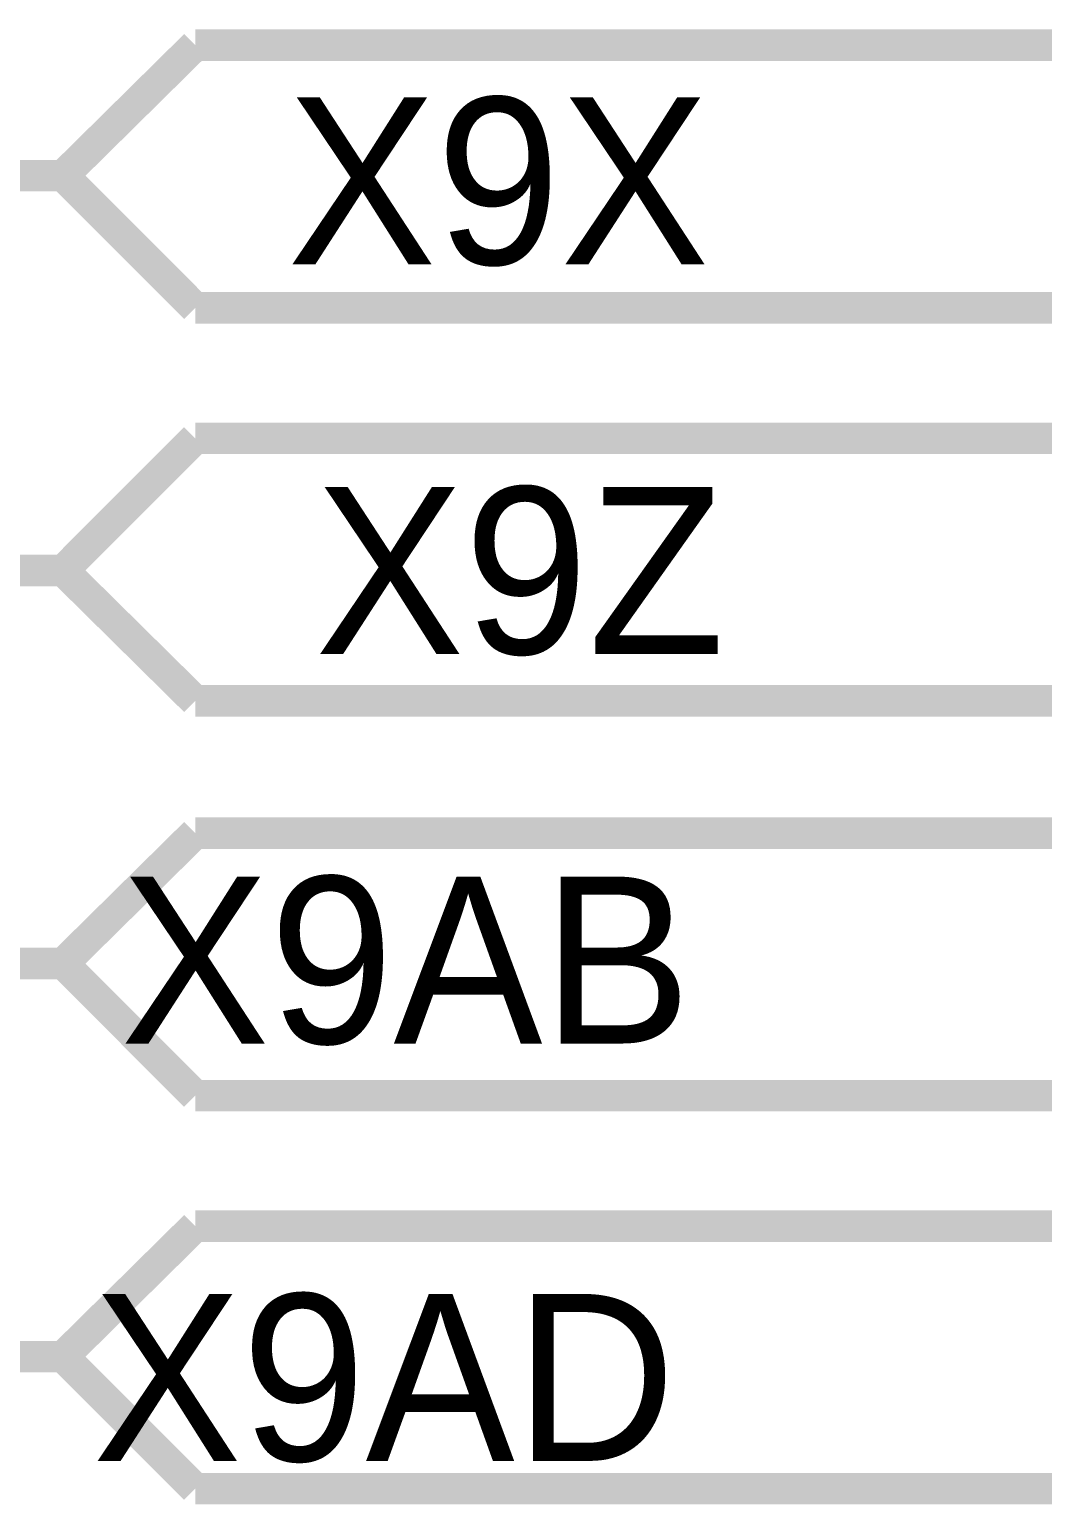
# Model space of a CAD drawing. Header units: millimetres. Extents: x 0 to 420, y 0 to 297.
# Drawn here: x 85.99 to 95.64, y 106.09 to 120.14 of the extents above; entities that cross this region are included whole.
import ezdxf

# ---------------------------------------------------------------- set-up
doc = ezdxf.new("R2010")
doc.units = ezdxf.units.MM
doc.layers.add('Sheet', color=255, linetype='Continuous')

msp = doc.modelspace()

# ---------------------------------------------------------------- linework, layer by layer
at = {"layer": 'Sheet', "const_width": 0.3}
for points in [[(86.314, 118.744), (87.572, 119.986)], [(87.572, 119.986), (112.547, 119.986)], [(86.314, 118.744), (83.815, 118.744)], [(87.572, 117.485), (86.314, 118.744)], [(112.547, 117.485), (87.572, 117.485)], [(86.314, 114.985), (87.572, 116.243)], [(87.572, 116.243), (112.547, 116.243)], [(86.314, 114.985), (83.815, 114.985)], [(87.572, 113.743), (86.314, 114.985)], [(112.547, 113.743), (87.572, 113.743)], [(86.314, 111.243), (87.572, 112.484)], [(87.572, 112.484), (112.547, 112.484)], [(86.314, 111.243), (83.815, 111.243)], [(87.572, 109.984), (86.314, 111.243)], [(112.547, 109.984), (87.572, 109.984)], [(86.314, 107.5), (87.572, 108.742)], [(87.572, 108.742), (112.547, 108.742)], [(86.314, 107.5), (83.815, 107.5)], [(87.572, 106.242), (86.314, 107.5)], [(112.547, 106.242), (87.572, 106.242)]]:
    msp.add_lwpolyline(points, dxfattribs=at)

# ---------------------------------------------------------------- texts
at = {"layer": 'Sheet'}
for s, p in [('X9X', (88.449, 117.899)), ('X9Z', (88.714, 114.19)), ('X9AB', (86.86, 110.481)), ('X9AD', (86.595, 106.507))]:
    msp.add_text(s, height=1.5897, dxfattribs=at).set_placement(p)

doc.saveas('drawing.dxf')
